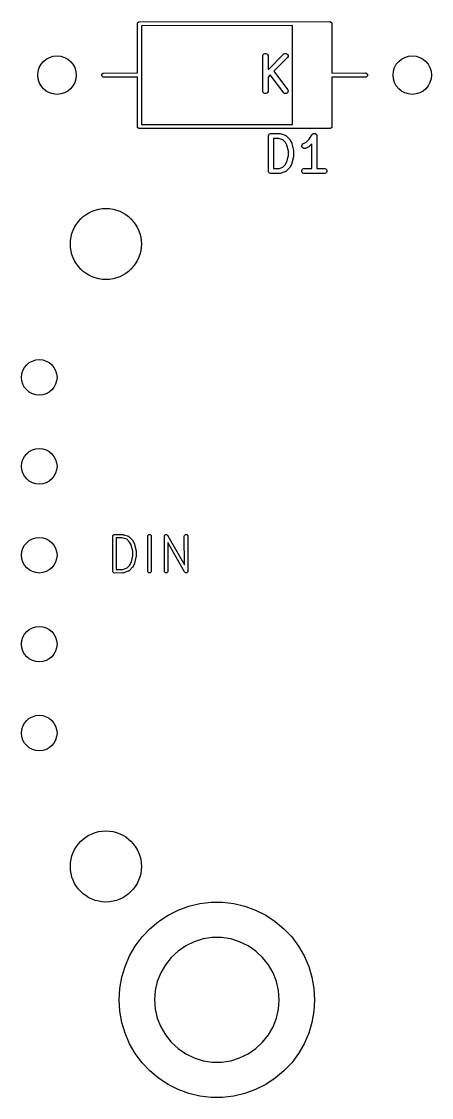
# Model space of a CAD drawing. Extents: x 48.4 to 111.7, y -108.5 to -45.7.
# Drawn here: x 49.02 to 60.75, y -108.2 to -77.46 of the extents above; entities that cross this region are included whole.
import ezdxf

# ---------------------------------------------------------------- set-up
doc = ezdxf.new("R2010")
doc.units = 0
doc.layers.add('BLACK', color=7, linetype='CONTINUOUS')

msp = doc.modelspace()

# ---------------------------------------------------------------- linework, layer by layer
at = {"layer": 'BLACK', "linetype": 'CONTINUOUS'}
for p, q in [((52.338, -77.524), (52.342567, -77.501039)), ((52.340173, -78.934253), (52.338, -77.524)), ((52.342567, -77.501039), (52.375039, -77.468567)), ((52.375039, -77.468567), (57.838, -77.464)), ((56.769876, -77.580345), (52.45356, -77.583953)), ((52.45356, -77.583953), (52.457914, -80.408497)), ((56.773505, -80.404889), (56.769876, -77.580345)), ((57.838, -77.464), (57.860961, -77.468567)), ((57.860961, -77.468567), (57.893433, -77.501039)), ((57.893433, -77.501039), (57.895648, -78.938214)), ((55.924095, -78.448819), (55.925536, -78.434187)), ((55.925536, -79.463451), (55.924095, -78.448819)), ((55.925536, -78.434187), (55.936735, -78.407151)), ((55.936735, -78.407151), (55.957427, -78.386459)), ((55.957427, -78.386459), (55.984463, -78.37526)), ((55.984463, -78.37526), (56.013727, -78.37526)), ((56.013727, -78.37526), (56.040763, -78.386459)), ((56.040763, -78.386459), (56.061455, -78.407151)), ((56.061455, -78.407151), (56.072654, -78.434187)), ((56.072654, -78.434187), (56.073232, -78.841602)), ((56.091462, -78.823308), (56.51749, -78.395786)), ((56.632883, -78.490487), (56.23978, -78.884968)), ((56.51749, -78.395786), (56.528855, -78.386459)), ((56.528855, -78.386459), (56.555891, -78.37526)), ((56.555891, -78.37526), (56.585154, -78.37526)), ((56.585154, -78.37526), (56.612191, -78.386459)), ((56.612191, -78.386459), (56.632883, -78.407151)), ((56.632883, -78.407151), (56.644082, -78.434188)), ((56.644082, -78.463451), (56.632883, -78.490487)), ((56.644082, -78.434188), (56.644082, -78.463451)), ((51.322567, -78.971039), (51.355039, -78.938567)), ((51.322567, -79.016961), (51.322567, -78.971039)), ((51.355039, -78.938567), (52.340173, -78.934253)), ((56.073232, -78.841602), (56.084131, -78.830665)), ((56.084131, -78.830665), (56.086111, -78.827322)), ((56.086111, -78.827322), (56.091462, -78.823308)), ((56.23978, -78.884968), (56.630523, -79.403819)), ((57.895648, -78.938214), (58.858, -78.934)), ((58.858, -78.934), (58.880961, -78.938567)), ((58.880961, -78.938567), (58.913433, -78.971039)), ((58.913433, -78.971039), (58.913433, -79.016961)), ((51.355039, -79.049433), (51.322567, -79.016961)), ((51.378, -79.054), (51.355039, -79.049433)), ((52.340351, -79.049785), (51.378, -79.054)), ((52.342567, -80.486961), (52.340351, -79.049785)), ((56.133836, -78.991284), (56.073531, -79.051801)), ((56.073531, -79.051801), (56.074095, -79.448819)), ((56.520455, -79.50466), (56.133836, -78.991284)), ((58.880961, -79.049433), (57.895826, -79.053746)), ((57.895826, -79.053746), (57.898, -80.464)), ((58.913433, -79.016961), (58.880961, -79.049433)), ((55.936735, -79.490487), (55.925536, -79.463451)), ((55.957427, -79.511179), (55.936735, -79.490487)), ((55.984463, -79.522378), (55.957427, -79.511179)), ((56.013727, -79.522378), (55.984463, -79.522378)), ((56.040763, -79.511179), (56.013727, -79.522378)), ((56.061455, -79.490487), (56.040763, -79.511179)), ((56.072654, -79.463451), (56.061455, -79.490487)), ((56.074095, -79.448819), (56.072654, -79.463451)), ((56.545636, -79.51957), (56.520455, -79.50466)), ((56.574605, -79.523708), (56.545636, -79.51957)), ((56.602953, -79.516446), (56.574605, -79.523708)), ((56.626364, -79.498887), (56.602953, -79.516446)), ((56.641273, -79.473706), (56.626364, -79.498887)), ((56.630523, -79.403819), (56.63815, -79.416389)), ((56.63815, -79.416389), (56.645412, -79.444738)), ((56.645412, -79.444738), (56.641273, -79.473706)), ((52.375039, -80.519433), (52.342567, -80.486961)), ((52.398, -80.524), (52.375039, -80.519433)), ((57.860961, -80.519433), (52.398, -80.524)), ((52.457914, -80.408497), (56.773505, -80.404889)), ((57.893433, -80.486961), (57.860961, -80.519433)), ((57.898, -80.464), (57.893433, -80.486961)), ((56.082905, -80.734819), (56.084346, -80.720187)), ((56.084346, -81.749451), (56.082905, -80.734819)), ((56.084346, -80.720187), (56.095545, -80.693151)), ((56.095545, -80.693151), (56.116237, -80.672459)), ((56.116237, -80.672459), (56.143273, -80.66126)), ((56.143273, -80.66126), (56.396, -80.659819)), ((56.380257, -80.808551), (56.23159, -80.809398)), ((56.23159, -80.809398), (56.232799, -81.660749)), ((56.496853, -80.84629), (56.380257, -80.808551)), ((56.396, -80.659819), (56.403405, -80.660548)), ((56.403405, -80.660548), (56.40538, -80.660408)), ((56.40538, -80.660408), (56.406866, -80.660889)), ((56.406866, -80.660889), (56.410632, -80.66126)), ((56.410632, -80.66126), (56.419995, -80.665138)), ((56.419995, -80.665138), (56.562574, -80.711287)), ((56.562574, -80.711287), (56.575999, -80.717281)), ((56.575999, -80.717281), (56.578034, -80.719046)), ((56.578034, -80.719046), (56.580525, -80.720078)), ((56.580525, -80.720078), (56.590463, -80.729826)), ((56.590463, -80.729826), (56.598106, -80.736455)), ((56.598106, -80.736455), (56.598957, -80.738158)), ((56.598957, -80.738158), (56.687128, -80.824643)), ((56.687128, -80.824643), (56.691848, -80.830393)), ((56.691848, -80.830393), (56.693345, -80.831692)), ((56.693345, -80.831692), (56.694071, -80.833102)), ((56.694071, -80.833102), (56.696456, -80.836008)), ((57.16412, -80.90988), (57.246854, -80.825534)), ((57.246854, -80.825534), (57.333596, -80.693216)), ((57.333596, -80.693216), (57.33363, -80.693173)), ((57.33363, -80.693173), (57.33364, -80.693151)), ((57.33364, -80.693151), (57.333691, -80.693099)), ((57.333691, -80.693099), (57.342912, -80.681841)), ((57.342912, -80.681841), (57.349081, -80.677709)), ((57.349081, -80.677709), (57.354332, -80.672459)), ((57.354332, -80.672459), (57.361121, -80.669646)), ((57.361121, -80.669646), (57.367227, -80.665558)), ((57.367227, -80.665558), (57.374507, -80.664101)), ((57.374507, -80.664101), (57.381368, -80.66126)), ((57.381368, -80.66126), (57.388716, -80.66126)), ((57.388716, -80.66126), (57.395921, -80.659819)), ((57.395921, -80.659819), (57.403205, -80.66126)), ((57.403205, -80.66126), (57.410632, -80.66126)), ((57.410632, -80.66126), (57.41742, -80.664072)), ((57.41742, -80.664072), (57.424629, -80.665498)), ((57.424629, -80.665498), (57.430808, -80.669617)), ((57.430808, -80.669617), (57.437668, -80.672459)), ((57.437668, -80.672459), (57.442861, -80.677652)), ((57.442861, -80.677652), (57.448978, -80.68173)), ((57.448978, -80.68173), (57.453111, -80.687902)), ((57.453111, -80.687902), (57.45836, -80.693151)), ((57.45836, -80.693151), (57.461171, -80.699938)), ((57.461171, -80.699938), (57.465261, -80.706045)), ((57.465261, -80.706045), (57.466717, -80.713326)), ((57.466717, -80.713326), (57.469559, -80.720187)), ((57.469559, -80.720187), (57.469569, -80.727587)), ((57.469569, -80.727587), (57.471, -80.73474)), ((57.471, -80.73474), (57.469589, -80.741868)), ((57.469589, -80.741868), (57.470894, -81.660337)), ((56.571062, -80.91908), (56.496853, -80.84629)), ((56.609753, -80.994215), (56.571062, -80.91908)), ((56.654371, -81.167645), (56.609753, -80.994215)), ((56.696456, -80.836008), (56.700107, -80.844823)), ((56.700107, -80.844823), (56.748796, -80.939373)), ((56.748796, -80.939373), (56.749205, -80.940442)), ((56.749205, -80.940442), (56.749528, -80.940878)), ((56.749528, -80.940878), (56.749847, -80.942121)), ((56.749847, -80.942121), (56.754051, -80.953104)), ((56.754051, -80.953104), (56.754576, -80.960501)), ((56.754576, -80.960501), (56.802094, -81.1452)), ((57.035875, -81.011152), (57.045129, -80.983391)), ((57.037949, -81.040342), (57.035875, -81.011152)), ((57.051036, -81.066517), (57.037949, -81.040342)), ((57.045129, -80.983391), (57.064302, -80.961283)), ((57.073144, -81.08569), (57.051036, -81.066517)), ((57.064302, -80.961283), (57.16412, -80.90988)), ((57.100905, -81.094944), (57.073144, -81.08569)), ((57.130095, -81.09287), (57.100905, -81.094944)), ((57.143827, -81.087615), (57.130095, -81.09287)), ((57.238383, -81.038922), (57.143827, -81.087615)), ((57.247192, -81.035274), (57.238383, -81.038922)), ((57.250094, -81.032891), (57.247192, -81.035274)), ((57.251508, -81.032164), (57.250094, -81.032891)), ((57.252807, -81.030665), (57.251508, -81.032164)), ((57.258557, -81.025947), (57.252807, -81.030665)), ((57.321322, -80.961958), (57.258557, -81.025947)), ((57.322314, -81.660702), (57.321322, -80.961958)), ((56.613487, -81.46554), (56.655513, -81.292417)), ((56.655513, -81.292417), (56.654371, -81.167645)), ((56.799715, -81.328547), (56.754475, -81.514913)), ((56.802892, -81.320879), (56.799715, -81.328547)), ((56.802094, -81.1452), (56.802469, -81.147736)), ((56.802469, -81.147736), (56.802892, -81.148758)), ((56.802892, -81.148758), (56.802909, -81.150719)), ((56.803789, -81.311764), (56.802892, -81.320879)), ((56.802909, -81.150719), (56.804244, -81.159744)), ((56.804244, -81.159744), (56.803065, -81.167667)), ((56.803065, -81.167667), (56.804333, -81.306247)), ((56.804244, -81.309893), (56.803789, -81.311764)), ((56.804333, -81.306247), (56.804081, -81.3088)), ((56.804081, -81.3088), (56.804244, -81.309893)), ((56.095545, -81.776487), (56.084346, -81.749451)), ((56.232799, -81.660749), (56.387406, -81.659867)), ((56.387406, -81.659867), (56.500485, -81.621076)), ((56.500485, -81.621076), (56.574762, -81.54535)), ((56.575999, -81.752357), (56.563041, -81.756802)), ((56.574762, -81.54535), (56.613487, -81.46554)), ((56.578034, -81.750591), (56.575999, -81.752357)), ((56.580525, -81.74956), (56.578034, -81.750591)), ((56.59189, -81.740233), (56.580525, -81.74956)), ((56.685822, -81.644468), (56.59189, -81.740233)), ((56.693345, -81.637945), (56.685822, -81.644468)), ((56.695357, -81.634748), (56.693345, -81.637945)), ((56.696456, -81.633628), (56.695357, -81.634748)), ((56.697213, -81.631798), (56.696456, -81.633628)), ((56.701177, -81.625502), (56.697213, -81.631798)), ((56.745445, -81.534269), (56.701177, -81.625502)), ((56.749528, -81.528759), (56.745445, -81.534269)), ((56.753463, -81.517743), (56.749528, -81.528759)), ((56.754051, -81.516533), (56.753463, -81.517743)), ((56.754089, -81.515992), (56.754051, -81.516533)), ((56.754475, -81.514913), (56.754089, -81.515992)), ((57.036727, -81.720187), (57.047926, -81.693151)), ((57.036727, -81.749451), (57.036727, -81.720187)), ((57.047926, -81.776487), (57.036727, -81.749451)), ((57.047926, -81.693151), (57.068618, -81.672459)), ((57.068618, -81.672459), (57.095654, -81.66126)), ((57.095654, -81.66126), (57.322314, -81.660702)), ((57.470894, -81.660337), (57.681714, -81.659819)), ((57.681714, -81.659819), (57.696346, -81.66126)), ((57.696346, -81.66126), (57.723382, -81.672459)), ((57.723382, -81.672459), (57.744074, -81.693151)), ((57.744074, -81.693151), (57.755273, -81.720187)), ((57.755273, -81.749451), (57.744074, -81.776487)), ((57.755273, -81.720187), (57.755273, -81.749451)), ((56.116237, -81.797179), (56.095545, -81.776487)), ((56.143273, -81.808378), (56.116237, -81.797179)), ((56.157905, -81.809819), (56.143273, -81.808378)), ((56.394674, -81.808468), (56.157905, -81.809819)), ((56.40538, -81.80923), (56.394674, -81.808468)), ((56.409088, -81.808386), (56.40538, -81.80923)), ((56.410632, -81.808378), (56.409088, -81.808386)), ((56.412463, -81.807619), (56.410632, -81.808378)), ((56.419717, -81.80597), (56.412463, -81.807619)), ((56.551507, -81.760759), (56.419717, -81.80597)), ((56.553489, -81.760759), (56.551507, -81.760759)), ((56.563041, -81.756802), (56.553489, -81.760759)), ((57.068618, -81.797179), (57.047926, -81.776487)), ((57.095654, -81.808378), (57.068618, -81.797179)), ((57.110286, -81.809819), (57.095654, -81.808378)), ((57.696346, -81.808378), (57.110286, -81.809819)), ((57.723382, -81.797179), (57.696346, -81.808378)), ((57.744074, -81.776487), (57.723382, -81.797179)), ((51.631191, -92.167419), (51.634997, -92.148285)), ((51.634997, -93.186553), (51.631191, -92.167419)), ((51.634997, -92.148285), (51.662057, -92.121225)), ((51.662057, -92.121225), (51.919286, -92.117419)), ((51.919286, -92.117419), (51.93842, -92.121225)), ((51.93842, -92.121225), (51.943219, -92.126024)), ((51.943219, -92.126024), (52.077954, -92.167604)), ((52.077954, -92.167604), (52.080129, -92.168844)), ((52.080129, -92.168844), (52.081277, -92.168844)), ((52.081277, -92.168844), (52.082991, -92.170475)), ((52.082991, -92.170475), (52.094902, -92.177265)), ((52.094902, -92.177265), (52.099238, -92.185938)), ((52.099238, -92.185938), (52.192736, -92.274921)), ((52.631191, -92.167419), (52.634997, -92.148285)), ((52.634997, -93.186553), (52.631191, -92.167419)), ((52.634997, -92.148285), (52.662057, -92.121225)), ((52.662057, -92.121225), (52.700325, -92.121225)), ((52.700325, -92.121225), (52.727385, -92.148285)), ((52.727385, -92.148285), (52.731191, -93.167419)), ((53.107381, -92.167419), (53.111187, -92.148285)), ((53.111187, -93.186553), (53.107381, -92.167419)), ((53.111187, -92.148285), (53.116041, -92.14343)), ((53.116041, -92.14343), (53.117849, -92.136804)), ((53.117849, -92.136804), (53.129093, -92.130378)), ((53.129093, -92.130378), (53.138247, -92.121225)), ((53.138247, -92.121225), (53.145113, -92.121225)), ((53.145113, -92.121225), (53.151075, -92.117818)), ((53.151075, -92.117818), (53.163568, -92.121225)), ((53.163568, -92.121225), (53.176515, -92.121225)), ((53.176515, -92.121225), (53.181369, -92.126079)), ((53.181369, -92.126079), (53.187996, -92.127887)), ((53.187996, -92.127887), (53.194535, -92.139245)), ((53.194535, -92.139245), (53.203575, -92.148285)), ((53.203575, -92.148285), (53.2036, -92.154989)), ((53.2036, -92.154989), (53.681864, -92.985674)), ((53.678809, -92.167419), (53.682615, -92.148285)), ((53.681864, -92.985674), (53.678809, -92.167419)), ((53.682615, -92.148285), (53.709675, -92.121225)), ((53.709675, -92.121225), (53.747943, -92.121225)), ((53.747943, -92.121225), (53.775003, -92.148285)), ((53.775003, -92.148285), (53.778809, -93.167419)), ((51.902238, -92.214148), (51.72764, -92.216731)), ((51.72764, -92.216731), (51.731014, -93.120204)), ((51.903475, -92.214853), (51.902238, -92.214148)), ((52.030698, -92.254114), (51.903475, -92.214853)), ((52.112467, -92.331935), (52.030698, -92.254114)), ((52.11266, -92.332637), (52.112467, -92.331935)), ((52.1563, -92.413683), (52.11266, -92.332637)), ((52.156493, -92.417641), (52.1563, -92.413683)), ((52.203394, -92.592091), (52.156493, -92.417641)), ((52.192736, -92.274921), (52.203575, -92.291142)), ((52.203575, -92.291142), (52.203575, -92.297452)), ((52.203575, -92.297452), (52.249721, -92.383153)), ((52.249721, -92.383153), (52.254874, -92.401969)), ((52.254874, -92.401969), (52.253406, -92.40637)), ((52.253406, -92.40637), (52.301126, -92.583863)), ((53.682589, -93.179847), (53.204325, -92.349163)), ((53.204325, -92.349163), (53.207381, -93.167419)), ((52.163328, -92.903032), (52.204112, -92.72672)), ((52.202619, -92.59599), (52.203394, -92.592091)), ((52.205615, -92.723536), (52.202619, -92.59599)), ((52.204112, -92.72672), (52.205615, -92.723536)), ((52.295083, -92.76171), (52.253507, -92.94145)), ((52.298813, -92.757981), (52.295083, -92.76171)), ((52.302619, -92.738847), (52.298813, -92.757981)), ((52.302074, -92.603349), (52.299534, -92.60758)), ((52.299534, -92.60758), (52.302619, -92.738847)), ((52.301126, -92.583863), (52.302074, -92.603349)), ((51.731014, -93.120204), (51.919286, -93.117419)), ((51.919286, -93.117419), (51.920155, -93.117591)), ((51.920155, -93.117591), (52.041096, -93.074242)), ((52.041096, -93.074242), (52.122026, -92.989206)), ((52.183836, -93.064435), (52.097499, -93.155155)), ((52.122026, -92.989206), (52.122314, -92.989013)), ((52.122314, -92.989013), (52.160278, -92.906963)), ((52.160278, -92.906963), (52.163328, -92.903032)), ((52.190141, -93.062334), (52.183836, -93.064435)), ((52.202102, -93.046922), (52.190141, -93.062334)), ((52.241806, -92.961109), (52.202102, -93.046922)), ((52.245174, -92.959089), (52.241806, -92.961109)), ((52.253507, -92.94145), (52.245174, -92.959089)), ((51.662057, -93.213613), (51.634997, -93.186553)), ((51.681191, -93.217419), (51.662057, -93.213613)), ((51.909245, -93.214044), (51.681191, -93.217419)), ((51.915742, -93.217293), (51.909245, -93.214044)), ((51.935097, -93.214853), (51.915742, -93.217293)), ((52.071408, -93.165994), (51.935097, -93.214853)), ((52.081278, -93.165994), (52.071408, -93.165994)), ((52.092698, -93.158362), (52.081278, -93.165994)), ((52.094902, -93.157573), (52.092698, -93.158362)), ((52.095414, -93.156547), (52.094902, -93.157573)), ((52.097499, -93.155155), (52.095414, -93.156547)), ((52.662057, -93.213613), (52.634997, -93.186553)), ((52.700325, -93.213613), (52.662057, -93.213613)), ((52.727385, -93.186553), (52.700325, -93.213613)), ((52.731191, -93.167419), (52.727385, -93.186553)), ((53.138247, -93.213613), (53.111187, -93.186553)), ((53.176515, -93.213613), (53.138247, -93.213613)), ((53.203575, -93.186553), (53.176515, -93.213613)), ((53.207381, -93.167419), (53.203575, -93.186553)), ((53.682615, -93.186553), (53.682589, -93.179847)), ((53.691656, -93.195594), (53.682615, -93.186553)), ((53.698195, -93.206951), (53.691656, -93.195594)), ((53.704819, -93.208757), (53.698195, -93.206951)), ((53.709675, -93.213613), (53.704819, -93.208757)), ((53.722623, -93.213613), (53.709675, -93.213613)), ((53.735115, -93.21702), (53.722623, -93.213613)), ((53.741077, -93.213613), (53.735115, -93.21702)), ((53.747943, -93.213613), (53.741077, -93.213613)), ((53.757096, -93.204459), (53.747943, -93.213613)), ((53.768341, -93.198034), (53.757096, -93.204459)), ((53.770148, -93.191407), (53.768341, -93.198034)), ((53.775003, -93.186553), (53.770148, -93.191407)), ((53.778809, -93.167419), (53.775003, -93.186553)), ((54.124827, -102.658447), (54.447543, -102.620727)), ((54.447543, -102.620727), (54.772457, -102.620727)), ((54.772457, -102.620727), (55.095173, -102.658447)), ((53.213, -102.990325), (53.503353, -102.844504)), ((53.503353, -102.844504), (53.808672, -102.733377)), ((53.808672, -102.733377), (54.124827, -102.658447)), ((55.095173, -102.658447), (55.411328, -102.733377)), ((55.411328, -102.733377), (55.716647, -102.844504)), ((55.716647, -102.844504), (56.007, -102.990325)), ((52.692641, -103.377718), (52.941539, -103.168868)), ((52.941539, -103.168868), (53.213, -102.990325)), ((56.007, -102.990325), (56.278461, -103.168868)), ((56.278461, -103.168868), (56.527359, -103.377718)), ((52.469672, -103.614051), (52.692641, -103.377718)), ((56.527359, -103.377718), (56.750328, -103.614051)), ((52.11319, -104.156055), (52.275647, -103.874672)), ((52.275647, -103.874672), (52.469672, -103.614051)), ((53.718507, -103.865889), (53.498326, -104.016005)), ((53.958602, -103.750265), (53.718507, -103.865889)), ((54.213248, -103.671717), (53.958602, -103.750265)), ((54.476757, -103.632), (54.213248, -103.671717)), ((54.743243, -103.632), (54.476757, -103.632)), ((55.006752, -103.671717), (54.743243, -103.632)), ((55.261398, -103.750265), (55.006752, -103.671717)), ((55.501493, -103.865889), (55.261398, -103.750265)), ((55.721674, -104.016005), (55.501493, -103.865889)), ((56.750328, -103.614051), (56.944353, -103.874672)), ((56.944353, -103.874672), (57.10681, -104.156055)), ((51.984499, -104.454396), (52.11319, -104.156055)), ((53.498326, -104.016005), (53.302979, -104.197262)), ((55.917021, -104.197262), (55.721674, -104.016005)), ((57.10681, -104.156055), (57.235501, -104.454396)), ((51.891313, -104.765659), (51.984499, -104.454396)), ((53.136828, -104.405608), (53.003585, -104.636391)), ((53.302979, -104.197262), (53.136828, -104.405608)), ((56.083172, -104.405608), (55.917021, -104.197262)), ((56.216415, -104.636391), (56.083172, -104.405608)), ((57.235501, -104.454396), (57.328687, -104.765659)), ((51.834892, -105.085636), (51.891313, -104.765659)), ((53.003585, -104.636391), (52.906227, -104.884456)), ((56.313773, -104.884456), (56.216415, -104.636391)), ((57.328687, -104.765659), (57.385108, -105.085636)), ((51.816, -105.41), (51.834892, -105.085636)), ((52.906227, -104.884456), (52.846928, -105.14426)), ((56.373072, -105.14426), (56.313773, -104.884456)), ((57.385108, -105.085636), (57.404, -105.41)), ((51.834892, -105.734364), (51.816, -105.41)), ((52.846928, -105.14426), (52.827014, -105.41)), ((52.827014, -105.41), (52.846928, -105.67574)), ((56.392986, -105.41), (56.373072, -105.14426)), ((56.373072, -105.67574), (56.392986, -105.41)), ((57.404, -105.41), (57.385108, -105.734364)), ((52.846928, -105.67574), (52.906227, -105.935544)), ((56.313773, -105.935544), (56.373072, -105.67574)), ((51.891313, -106.054341), (51.834892, -105.734364)), ((52.906227, -105.935544), (53.003585, -106.183609)), ((56.216415, -106.183609), (56.313773, -105.935544)), ((57.385108, -105.734364), (57.328687, -106.054341)), ((51.984499, -106.365604), (51.891313, -106.054341)), ((53.003585, -106.183609), (53.136828, -106.414392)), ((56.083172, -106.414392), (56.216415, -106.183609)), ((57.328687, -106.054341), (57.235501, -106.365604)), ((52.11319, -106.663945), (51.984499, -106.365604)), ((53.136828, -106.414392), (53.302979, -106.622738)), ((53.302979, -106.622738), (53.498326, -106.803995)), ((55.721674, -106.803995), (55.917021, -106.622738)), ((55.917021, -106.622738), (56.083172, -106.414392)), ((57.235501, -106.365604), (57.10681, -106.663945)), ((52.275647, -106.945328), (52.11319, -106.663945)), ((52.469672, -107.205949), (52.275647, -106.945328)), ((53.498326, -106.803995), (53.718507, -106.954111)), ((53.718507, -106.954111), (53.958602, -107.069735)), ((55.261398, -107.069735), (55.501493, -106.954111)), ((55.501493, -106.954111), (55.721674, -106.803995)), ((56.944353, -106.945328), (56.750328, -107.205949)), ((57.10681, -106.663945), (56.944353, -106.945328)), ((52.692641, -107.442282), (52.469672, -107.205949)), ((53.958602, -107.069735), (54.213248, -107.148283)), ((54.213248, -107.148283), (54.476757, -107.188)), ((54.476757, -107.188), (54.743243, -107.188)), ((54.743243, -107.188), (55.006752, -107.148283)), ((55.006752, -107.148283), (55.261398, -107.069735)), ((56.750328, -107.205949), (56.527359, -107.442282)), ((52.941539, -107.651132), (52.692641, -107.442282)), ((56.527359, -107.442282), (56.278461, -107.651132)), ((53.213, -107.829675), (52.941539, -107.651132)), ((53.503353, -107.975496), (53.213, -107.829675)), ((56.007, -107.829675), (55.716647, -107.975496)), ((56.278461, -107.651132), (56.007, -107.829675)), ((53.808672, -108.086623), (53.503353, -107.975496)), ((54.124827, -108.161553), (53.808672, -108.086623)), ((54.447543, -108.199273), (54.124827, -108.161553)), ((55.095173, -108.161553), (54.772457, -108.199273)), ((55.411328, -108.086623), (55.095173, -108.161553)), ((55.716647, -107.975496), (55.411328, -108.086623)), ((54.772457, -108.199273), (54.447543, -108.199273))]:
    msp.add_line(p, q, dxfattribs=at)
at = {"layer": 'BLACK'}
for centre, radius in [((50.038, -78.994), 0.55), ((60.198, -78.994), 0.55), ((51.435, -83.82), 1.016), ((49.53, -87.63), 0.508), ((49.53, -90.17), 0.508), ((49.53, -92.71), 0.508), ((49.53, -95.25), 0.508), ((49.53, -97.79), 0.508), ((51.435, -101.6), 1.016)]:
    msp.add_circle(centre, radius, dxfattribs=at)

doc.saveas('drawing.dxf')
